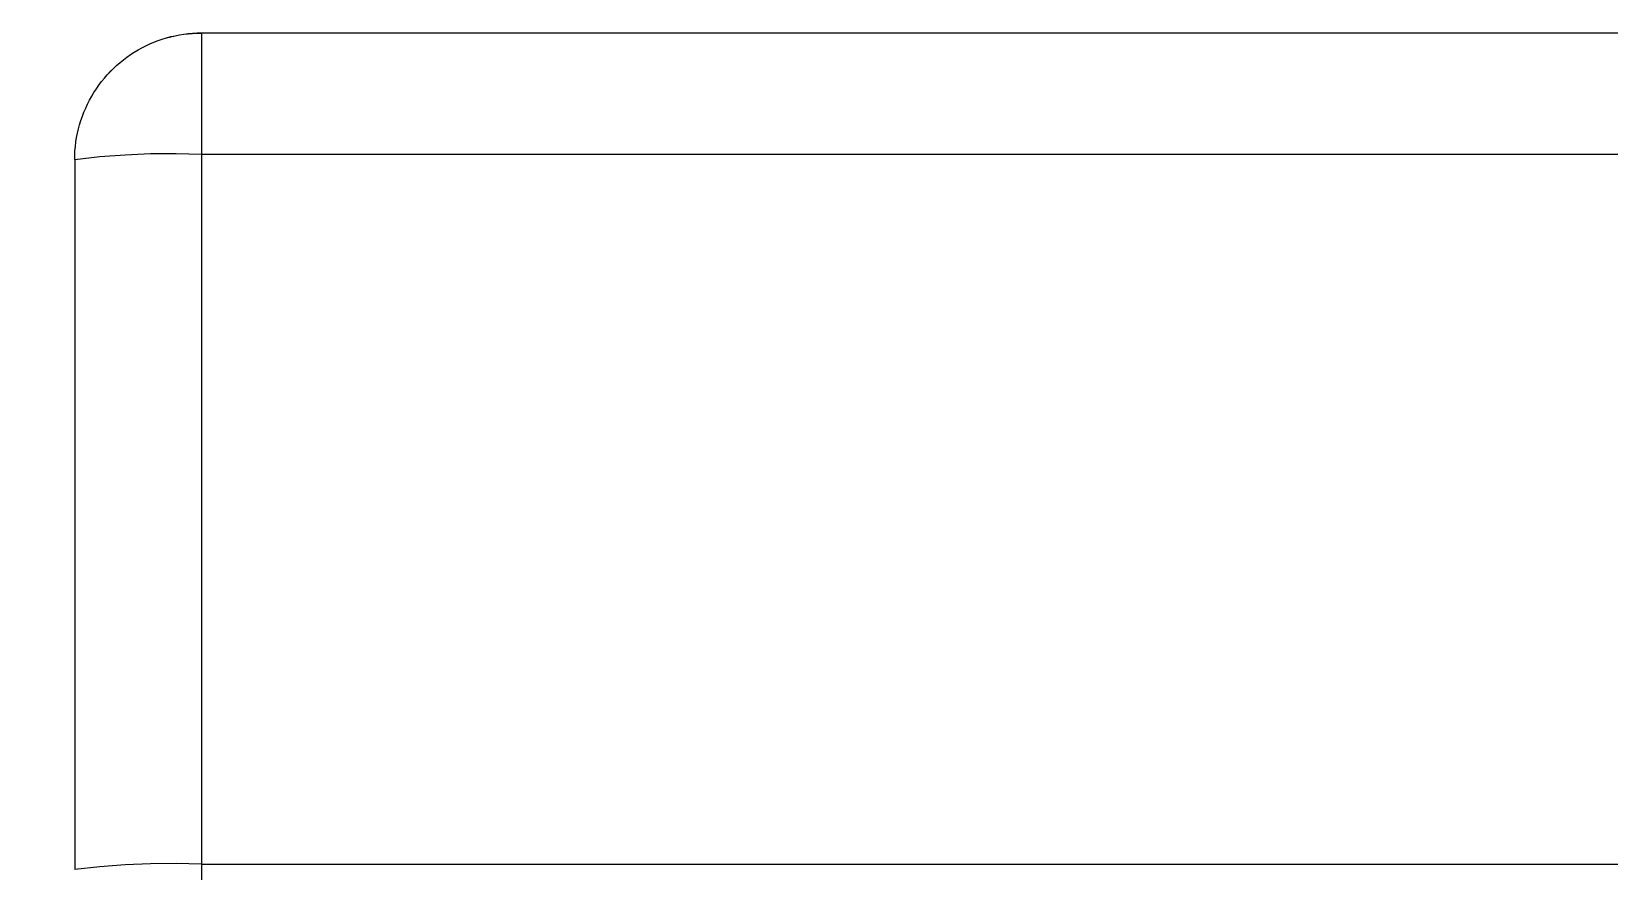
# Model space of a CAD drawing. Header units: millimetres. Extents: x -30 to 4992, y -440 to 3111.
# Drawn here: x 141.3 to 203.5, y 3077.7 to 3110.7 of the extents above; entities that cross this region are included whole.
import ezdxf

# ---------------------------------------------------------------- set-up
doc = ezdxf.new("R2010")
doc.units = ezdxf.units.MM
doc.layers.add('ZANO_R', color=7, linetype='Continuous', lineweight=0)
doc.layers.add('ZANO_W', color=1, linetype='Continuous', lineweight=0)
doc.styles.add('Arial', font='arial.ttf')
doc.styles.get("Standard").update_dxf_attribs({"font": 'ARIALUNI.TTF'})
doc.dimstyles.new('pl i ang', dxfattribs={"dimtxt": 50, "dimasz": 50, "dimexe": 1.25, "dimexo": 0.625, "dimgap": 10, "dimtad": 1, "dimtoh": 1, "dimtxsty": 'Standard', "dimcen": 2.5, "dimclrd": 1, "dimclre": 1, "dimclrt": 1, "dimadec": 0, "dimazin": 0, "dimtfac": 1, "dimtmove": 0, "dimatfit": 3, "dimfxl": 1, "dimarcsym": 1})

# ---------------------------------------------------------------- blocks, each defined once
blk = doc.blocks.new('*D387')
at = {"layer": 'ZANO_W', "color": 1, "lineweight": -2}
for p, q in [((138.933, 3110.679), (111.727, 3110.679)), ((121.727, 3070.679), (121.727, 2690.869)), ((141.925, 2650.869), (111.727, 2650.869))]:
    blk.add_line(p, q, dxfattribs=at)
at = {"layer": 'ZANO_W', "color": 1}
for points in [[(128.394, 3070.679), (115.06, 3070.679), (121.727, 3110.679)], [(115.06, 2690.869), (128.394, 2690.869), (121.727, 2650.869)]]:
    blk.add_solid(points, dxfattribs=at)
at = {"layer": 'ZANO_W', "color": 1, "insert": (91.304, 2880.774), "char_height": 40, "attachment_point": 5, "rotation": 90, "style": 'Arial'}
blk.add_mtext('460', dxfattribs=at)

msp = doc.modelspace()

# ---------------------------------------------------------------- linework, layer by layer
at = {"layer": 'ZANO_R'}
for p, q in [((146.638, 3110.432), (146.807, 3110.477)), ((146.639, 3110.427), (146.807, 3110.472)), ((146.807, 3110.477), (146.977, 3110.516)), ((146.807, 3110.472), (146.977, 3110.512)), ((146.977, 3110.516), (147.148, 3110.549)), ((146.977, 3110.512), (147.148, 3110.545)), ((147.148, 3110.549), (147.32, 3110.576)), ((147.148, 3110.545), (147.321, 3110.572)), ((147.32, 3110.576), (147.494, 3110.598)), ((147.321, 3110.572), (147.494, 3110.593)), ((147.494, 3110.598), (147.667, 3110.613)), ((147.494, 3110.593), (147.667, 3110.608)), ((147.667, 3110.613), (147.841, 3110.622)), ((147.667, 3110.608), (147.842, 3110.618)), ((147.841, 3110.622), (148.016, 3110.625)), ((147.842, 3110.618), (148.016, 3110.621)), ((148.016, 3110.625), (1938.016, 3110.625)), ((148.016, 3110.621), (148.016, 3110.624)), ((148.016, 3110.621), (148.016, 3105.836)), ((145.221, 3109.771), (145.368, 3109.866)), ((145.222, 3109.768), (145.368, 3109.863)), ((145.368, 3109.866), (145.517, 3109.956)), ((145.368, 3109.863), (145.518, 3109.952)), ((145.517, 3109.956), (145.67, 3110.04)), ((145.518, 3109.952), (145.67, 3110.037)), ((145.67, 3110.04), (145.825, 3110.12)), ((145.67, 3110.037), (145.826, 3110.116)), ((145.825, 3110.12), (145.983, 3110.193)), ((145.826, 3110.116), (145.984, 3110.189)), ((145.983, 3110.193), (146.144, 3110.261)), ((145.984, 3110.189), (146.144, 3110.257)), ((146.144, 3110.261), (146.307, 3110.324)), ((146.144, 3110.257), (146.307, 3110.32)), ((146.307, 3110.324), (146.472, 3110.381)), ((146.307, 3110.32), (146.472, 3110.377)), ((146.472, 3110.381), (146.638, 3110.432)), ((146.472, 3110.377), (146.639, 3110.427)), ((144.421, 3109.1), (144.544, 3109.223)), ((144.421, 3109.097), (144.545, 3109.22)), ((144.544, 3109.223), (144.672, 3109.342)), ((144.545, 3109.22), (144.672, 3109.339)), ((144.672, 3109.342), (144.804, 3109.457)), ((144.672, 3109.339), (144.804, 3109.453)), ((144.804, 3109.457), (144.939, 3109.566)), ((144.804, 3109.453), (144.94, 3109.563)), ((144.939, 3109.566), (145.078, 3109.671)), ((144.94, 3109.563), (145.079, 3109.668)), ((145.078, 3109.671), (145.221, 3109.771)), ((145.079, 3109.668), (145.222, 3109.768)), ((143.972, 3108.566), (144.077, 3108.705)), ((144.077, 3108.705), (144.187, 3108.841)), ((144.187, 3108.841), (144.302, 3108.973)), ((144.302, 3108.973), (144.421, 3109.1)), ((144.302, 3108.97), (144.421, 3109.097)), ((143.523, 3107.82), (143.603, 3107.975)), ((143.603, 3107.975), (143.687, 3108.128)), ((143.687, 3108.128), (143.777, 3108.277)), ((143.777, 3108.277), (143.872, 3108.423)), ((143.872, 3108.423), (143.972, 3108.566)), ((143.262, 3107.174), (143.319, 3107.339)), ((143.319, 3107.339), (143.381, 3107.501)), ((143.381, 3107.501), (143.45, 3107.662)), ((143.45, 3107.662), (143.523, 3107.82)), ((143.126, 3106.669), (143.165, 3106.838)), ((143.165, 3106.838), (143.211, 3107.007)), ((143.211, 3107.007), (143.262, 3107.174)), ((143.028, 3105.978), (143.044, 3106.152)), ((143.044, 3106.152), (143.065, 3106.325)), ((143.065, 3106.325), (143.093, 3106.497)), ((143.093, 3106.497), (143.126, 3106.669)), ((143.016, 3105.63), (143.019, 3105.804)), ((144.012, 3105.735), (143.016, 3105.625)), ((143.016, 3105.625), (143.016, 3104.443)), ((143.019, 3105.804), (143.028, 3105.978)), ((145.011, 3105.81), (144.012, 3105.735)), ((146.012, 3105.853), (145.011, 3105.81)), ((147.014, 3105.861), (146.012, 3105.853)), ((148.016, 3105.836), (147.014, 3105.861)), ((148.016, 3105.836), (148.016, 3077.861)), ((1938.016, 3105.836), (148.016, 3105.836)), ((143.016, 3104.443), (143.016, 3103.371)), ((143.016, 3103.371), (143.016, 3103.265)), ((143.016, 3103.265), (143.016, 3097.344)), ((143.016, 3102.073), (143.016, 3101.006)), ((143.016, 3099.708), (143.016, 3098.642)), ((143.016, 3097.344), (143.016, 3094.984)), ((143.016, 3094.984), (143.016, 3094.979)), ((143.016, 3094.979), (143.016, 3093.801)), ((143.016, 3093.801), (143.016, 3084.952)), ((143.016, 3092.614), (143.016, 3091.547)), ((143.016, 3090.25), (143.016, 3089.183)), ((143.016, 3087.885), (143.016, 3086.818)), ((143.016, 3084.952), (143.016, 3077.655)), ((144.012, 3077.759), (143.016, 3077.65)), ((145.011, 3077.835), (144.012, 3077.759)), ((146.012, 3077.878), (145.011, 3077.835)), ((147.014, 3077.886), (146.012, 3077.878)), ((148.016, 3077.861), (147.014, 3077.886)), ((148.016, 3077.861), (148.016, 3072.654)), ((148.016, 3077.861), (1938.016, 3077.861))]:
    msp.add_line(p, q, dxfattribs=at)

# ---------------------------------------------------------------- dimensions: what is measured, and where the dimension line sits
at = {"layer": 'ZANO_W'}
dim = msp.add_linear_dim(base=(121.727, 2650.869), p1=(148.933, 3110.679), p2=(151.925, 2650.869), angle=90, dimstyle='pl i ang', override={"dimtxt": 40, "dimasz": 40, "dimexe": 10, "dimexo": 10, "dimtoh": 0, "dimdec": 0, "dimtxsty": 'Arial', "dimtdec": 0, "dimtmove": 1}, dxfattribs=at)
dim.commit()
dim.dimension.update_dxf_attribs({"geometry": '*D387', "text_midpoint": (91.304, 2880.774)})

doc.saveas('drawing.dxf')
